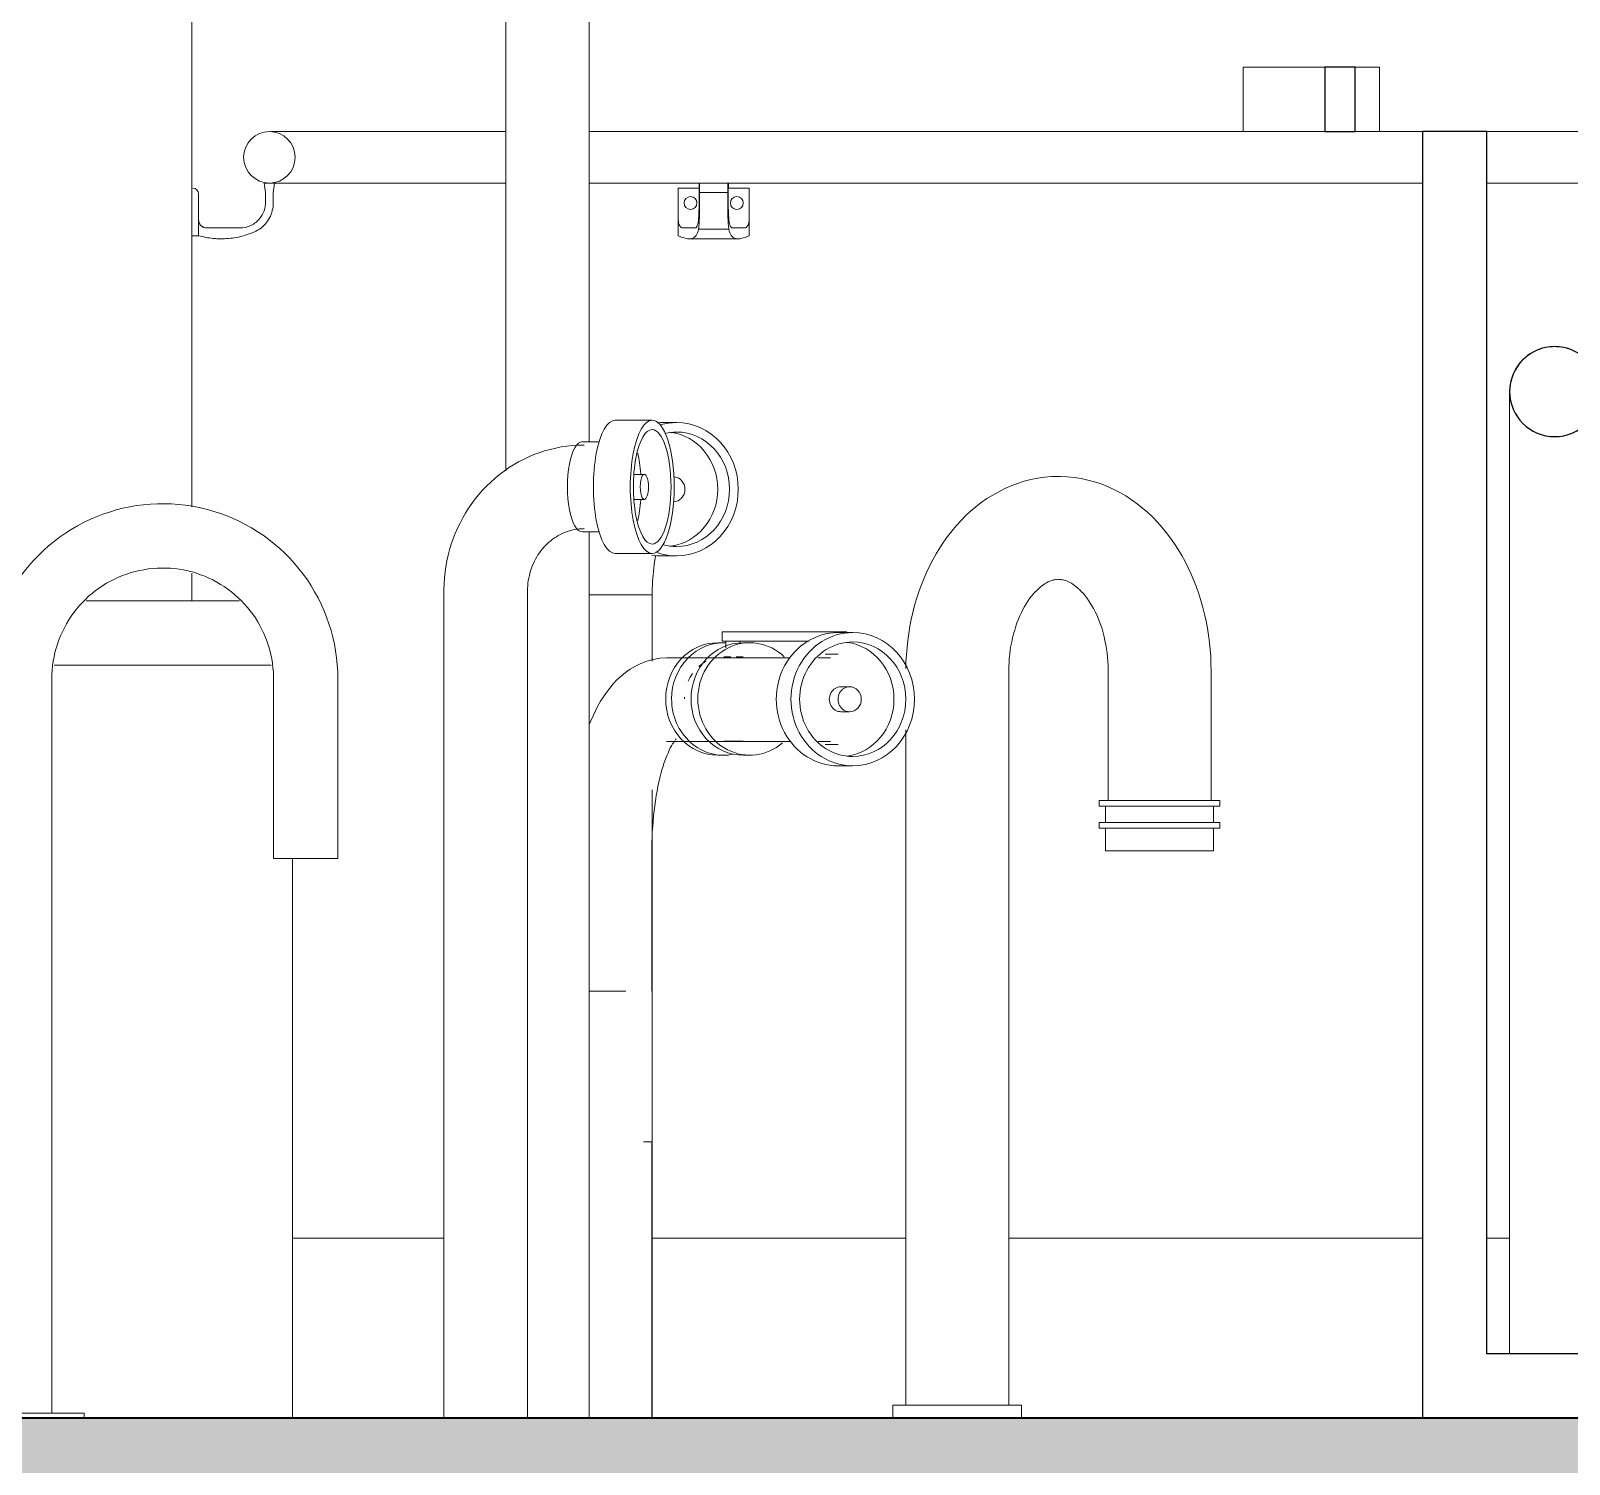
# Model space of a CAD drawing. Header units: metres. Extents: x -3 to 137, y -7 to 15.
# Drawn here: x 75.113 to 76.309, y -0.036 to 1.078 of the extents above; entities that cross this region are included whole.
import ezdxf

# ---------------------------------------------------------------- set-up
doc = ezdxf.new("R2010")
doc.units = ezdxf.units.M
doc.linetypes.add('Centre', pattern=[0.03175, 0.00635, -0.00475, 0.0159, -0.00475])
for name, color, linetype, lineweight in [('A-FLOR', 7, 'Continuous', 9), ('A-FLOR-HRAL', 7, 'Continuous', 9), ('A-FLOR-LEVL', 7, 'Continuous', 9), ('A-FLOR-PATT', 7, 'Continuous', 35), ('A-GENM', 7, 'Continuous', 9), ('A-WALL', 7, 'Continuous', 9), ('A-WALL-PATT', 7, 'Continuous', 9), ('I-WALL', 7, 'Continuous', 9), ('P-PIPE', 7, 'Continuous', 9)]:
    doc.layers.add(name, color=color, linetype=linetype, lineweight=lineweight)

# ---------------------------------------------------------------- blocks, each defined once
blk = doc.blocks.new('PR2 - PR2-1506229-Elevation 5 - a')
at = {"layer": 'A-GENM', "color": 8, "true_color": 0x808080}
for p, q in [((-0.1394, 1.05), (-0.0759, 1.05)), ((-0.1394, 1), (-0.1394, 1.05)), ((-0.0523, 1.05), (-0.0335, 1.05)), ((-0.0335, 1), (-0.0335, 1.05)), ((-0.0759, 1), (-0.1394, 1)), ((-0.0335, 1), (-0.0523, 1))]:
    blk.add_line(p, q, dxfattribs=at)
at = {"layer": 'A-GENM', "lineweight": 25}
for p, q in [((-0.0523, 1.05), (-0.0759, 1.05)), ((-0.0759, 1.05), (-0.0759, 1)), ((-0.0523, 1), (-0.0523, 1.05)), ((-0.0759, 1), (-0.0523, 1)), ((0.05, 1), (0, 1)), ((0, 1), (0, 0)), ((0.05, 0.05), (0.05, 1)), ((1, 0.05), (0.05, 0.05)), ((0, 0), (1, 0))]:
    blk.add_line(p, q, dxfattribs=at)
blk = doc.blocks.new('Basic Wall _ Tabique exterior_Estructura Lamina Metalica - ___-2469500-Elevation 5 - a')
at = {"layer": 'A-WALL'}
for p, q in [((-0.7606, 0.14), (-0.8786, 0.14)), ((-0.4017, 0.14), (-0.5992, 0.14)), ((0, 0.14), (-0.3217, 0.14)), ((0.0679, 0.14), (0.05, 0.14))]:
    blk.add_line(p, q, dxfattribs=at)
blk = doc.blocks.new('M_Boquilla salida-2 - M_Boquilla salida-2-2640509-Elevation 5 - a')
at = {"layer": 'A-GENM', "color": 8, "true_color": 0x808080}
for p, q in [((-1.1156, 0.5746), (-1.1156, 0.004)), ((-1.0656, 0.004), (-1.0656, 0.5746)), ((-0.8933, 0.5746), (-0.8933, 0.4349)), ((-0.8433, 0.4349), (-0.8433, 0.5746)), ((-0.8933, 0.4349), (-0.8433, 0.4349)), ((-1.1406, 0.004), (-1.1406, 0)), ((-1.0406, 0.004), (-1.1406, 0.004)), ((-1.0406, 0), (-1.0406, 0.004))]:
    blk.add_line(p, q, dxfattribs=at)
at = {"layer": 'A-GENM', "color": 8, "true_color": 0x808080, "flags": 128}
for points in [[(-0.8433, 0.5746), (-0.8434, 0.58), (-0.8437, 0.5855), (-0.8442, 0.5909), (-0.845, 0.5963), (-0.846, 0.6017), (-0.8472, 0.607), (-0.8486, 0.6122), (-0.8502, 0.6174), (-0.852, 0.6226), (-0.854, 0.6276), (-0.8562, 0.6326), (-0.8586, 0.6375), (-0.8613, 0.6423), (-0.8641, 0.6469), (-0.867, 0.6515), (-0.8702, 0.6559), (-0.8735, 0.6602), (-0.8771, 0.6644), (-0.8807, 0.6684), (-0.8846, 0.6723), (-0.8885, 0.676), (-0.8927, 0.6796), (-0.8969, 0.683), (-0.9013, 0.6862), (-0.9059, 0.6892), (-0.9105, 0.6921), (-0.9153, 0.6947), (-0.9201, 0.6972), (-0.9251, 0.6995), (-0.9301, 0.7015), (-0.9352, 0.7034), (-0.9404, 0.7051), (-0.9456, 0.7065), (-0.951, 0.7078), (-0.9563, 0.7088), (-0.9617, 0.7096), (-0.9671, 0.7102), (-0.9725, 0.7106), (-0.978, 0.7108), (-0.9834, 0.7107), (-0.9889, 0.7105), (-0.9943, 0.71), (-0.9997, 0.7093), (-1.0051, 0.7084), (-1.0104, 0.7072), (-1.0157, 0.7059), (-1.0209, 0.7043), (-1.026, 0.7026), (-1.0311, 0.7006), (-1.0361, 0.6984), (-1.041, 0.6961), (-1.0458, 0.6935), (-1.0505, 0.6908), (-1.0551, 0.6878), (-1.0596, 0.6847), (-1.0639, 0.6814), (-1.0681, 0.678), (-1.0722, 0.6743), (-1.0761, 0.6705), (-1.0799, 0.6666), (-1.0835, 0.6625), (-1.0869, 0.6583), (-1.0902, 0.6539), (-1.0933, 0.6494), (-1.0962, 0.6448), (-1.0989, 0.6401), (-1.1014, 0.6353), (-1.1037, 0.6303), (-1.1058, 0.6253), (-1.1078, 0.6202), (-1.1095, 0.6151), (-1.111, 0.6098), (-1.1123, 0.6045), (-1.1134, 0.5992), (-1.1143, 0.5938), (-1.1149, 0.5884), (-1.1154, 0.583), (-1.1156, 0.5775), (-1.1156, 0.5746)], [(-1.0656, 0.5746), (-1.0656, 0.578), (-1.0654, 0.5815), (-1.065, 0.5849), (-1.0645, 0.5883), (-1.0639, 0.5917), (-1.0632, 0.5951), (-1.0623, 0.5984), (-1.0613, 0.6017), (-1.0601, 0.605), (-1.0588, 0.6082), (-1.0574, 0.6113), (-1.0559, 0.6144), (-1.0542, 0.6174), (-1.0525, 0.6204), (-1.0506, 0.6233), (-1.0486, 0.6261), (-1.0465, 0.6288), (-1.0443, 0.6314), (-1.0419, 0.634), (-1.0395, 0.6364), (-1.037, 0.6388), (-1.0344, 0.641), (-1.0317, 0.6432), (-1.0289, 0.6452), (-1.026, 0.6471), (-1.0231, 0.6489), (-1.0201, 0.6506), (-1.017, 0.6522), (-1.0139, 0.6536), (-1.0107, 0.6549), (-1.0074, 0.6561), (-1.0042, 0.6572), (-1.0008, 0.6581), (-0.9975, 0.6589), (-0.9941, 0.6595), (-0.9907, 0.6601), (-0.9873, 0.6604), (-0.9838, 0.6607), (-0.9804, 0.6608), (-0.9769, 0.6608), (-0.9735, 0.6606), (-0.9701, 0.6603), (-0.9666, 0.6598), (-0.9632, 0.6593), (-0.9599, 0.6585), (-0.9565, 0.6577), (-0.9532, 0.6567), (-0.95, 0.6556), (-0.9467, 0.6544), (-0.9436, 0.653), (-0.9405, 0.6515), (-0.9374, 0.6499), (-0.9345, 0.6481), (-0.9316, 0.6463), (-0.9287, 0.6443), (-0.926, 0.6422), (-0.9233, 0.64), (-0.9207, 0.6377), (-0.9183, 0.6353), (-0.9159, 0.6328), (-0.9136, 0.6302), (-0.9114, 0.6276), (-0.9094, 0.6248), (-0.9074, 0.622), (-0.9056, 0.619), (-0.9039, 0.616), (-0.9023, 0.613), (-0.9008, 0.6099), (-0.8995, 0.6067), (-0.8982, 0.6035), (-0.8971, 0.6002), (-0.8962, 0.5969), (-0.8954, 0.5935), (-0.8947, 0.5902), (-0.8941, 0.5868), (-0.8937, 0.5833), (-0.8934, 0.5799), (-0.8933, 0.5765), (-0.8933, 0.5746)]]:
    blk.add_lwpolyline(points, dxfattribs=at)
blk = doc.blocks.new('M_Conexión toma de agua potable-2 - M_Conexión toma de agua potable-2-2657955-Elevation 5 - a')
at = {"layer": 'A-GENM', "color": 8, "true_color": 0x808080}
for p, q in [((-0.5989, 0.7756), (-0.6276, 0.7756)), ((-0.6398, 0.7589), (-0.6532, 0.7589)), ((-0.605, 0.7336), (-0.6127, 0.7336)), ((-0.6127, 0.7141), (-0.605, 0.7141)), ((-0.6532, 0.6888), (-0.6398, 0.6888)), ((-0.6276, 0.6721), (-0.5989, 0.6721)), ((-0.7608, 0.643), (-0.7608, 0)), ((-0.6958, 0), (-0.6958, 0.643))]:
    blk.add_line(p, q, dxfattribs=at)
at = {"layer": 'A-GENM', "color": 8, "true_color": 0x808080, "flags": 128}
for points in [[(-0.6519, 0.7564), (-0.6564, 0.7563), (-0.6608, 0.756), (-0.6652, 0.7555), (-0.6696, 0.7549), (-0.6739, 0.754), (-0.6782, 0.753), (-0.6825, 0.7518), (-0.6867, 0.7504), (-0.6909, 0.7489), (-0.6949, 0.7471), (-0.699, 0.7452), (-0.7029, 0.7432), (-0.7067, 0.741), (-0.7105, 0.7386), (-0.7141, 0.736), (-0.7177, 0.7334), (-0.7211, 0.7305), (-0.7244, 0.7276), (-0.7276, 0.7245), (-0.7307, 0.7213), (-0.7336, 0.718), (-0.7364, 0.7145), (-0.7391, 0.7109), (-0.7416, 0.7073), (-0.744, 0.7035), (-0.7462, 0.6997), (-0.7483, 0.6957), (-0.7502, 0.6917), (-0.752, 0.6876), (-0.7536, 0.6835), (-0.7551, 0.6793), (-0.7564, 0.675), (-0.7575, 0.6707), (-0.7585, 0.6663), (-0.7593, 0.6619), (-0.7599, 0.6575), (-0.7604, 0.6531), (-0.7607, 0.6486), (-0.7608, 0.6442), (-0.7608, 0.643)], [(-0.6958, 0.643), (-0.6958, 0.645), (-0.6956, 0.647), (-0.6955, 0.649), (-0.6952, 0.651), (-0.6949, 0.6529), (-0.6944, 0.6549), (-0.694, 0.6568), (-0.6934, 0.6587), (-0.6928, 0.6606), (-0.6921, 0.6624), (-0.6913, 0.6642), (-0.6905, 0.666), (-0.6896, 0.6677), (-0.6887, 0.6694), (-0.6877, 0.671), (-0.6866, 0.6726), (-0.6855, 0.6741), (-0.6843, 0.6756), (-0.6831, 0.677), (-0.6818, 0.6783), (-0.6805, 0.6796), (-0.6792, 0.6809), (-0.6778, 0.682), (-0.6764, 0.6831), (-0.6749, 0.6842), (-0.6734, 0.6851), (-0.6719, 0.686), (-0.6704, 0.6869), (-0.6688, 0.6876), (-0.6672, 0.6883), (-0.6656, 0.6889), (-0.664, 0.6895), (-0.6624, 0.69), (-0.6607, 0.6904), (-0.6591, 0.6907), (-0.6574, 0.691), (-0.6557, 0.6912), (-0.6541, 0.6913), (-0.6524, 0.6913), (-0.6519, 0.6914)]]:
    blk.add_lwpolyline(points, dxfattribs=at)
at = {"layer": 'A-GENM', "color": 8, "true_color": 0x808080}
for centre, major_axis, start_param, end_param in [((-0.6276, 0.7239), (0, 0.0518), 0, 3.141593), ((-0.5989, 0.7239), (0, 0.0518), 0, 3.141593), ((-0.5989, 0.7239), (0, 0.0445), 0, 3.141593), ((-0.5989, 0.7239), (0, 0.0518), 3.141593, 6.283185), ((-0.5989, 0.7239), (0, 0.0445), 3.141593, 6.283185), ((-0.6532, 0.7239), (0, 0.0351), 0, 3.141593), ((-0.622, 0.7239), (0, 0.0445), 4.941468, 5.343476), ((-0.605, 0.7239), (0, 0.00974), 0, 3.141593), ((-0.605, 0.7239), (0, 0.00974), 3.141593, 6.283185), ((-0.622, 0.7239), (0, 0.0445), 4.081302, 4.48331)]:
    blk.add_ellipse(centre, major_axis=major_axis, ratio=0.329016, start_param=start_param, end_param=end_param, dxfattribs=at)
blk = doc.blocks.new('M-Miscelaneo - M-Miscelaneo-3177771-Elevation 5 - a')
at = {"layer": 'A-GENM', "color": 8, "true_color": 0x808080}
for p, q in [((-0.7128, 2.2425), (-0.7128, 0.7362)), ((-0.6478, 0.7589), (-0.6478, 2.2425)), ((-0.6478, 0), (-0.6478, 0.6888))]:
    blk.add_line(p, q, dxfattribs=at)
blk = doc.blocks.new('M_Conexión toma de agua potable-3 - M_Conexión toma de agua potable-3-2671950-Elevation 5 - a')
at = {"layer": 'P-PIPE'}
for p, q in [((-0.58, 0.7738), (-0.5915, 0.7738)), ((-0.5915, 0.6702), (-0.58, 0.6702)), ((-0.648, 0.6399), (-0.5989, 0.6399)), ((-0.5989, 0.6399), (-0.648, 0.6399)), ((-0.5989, 0.5883), (-0.5989, 0.6399)), ((-0.5445, 0.6111), (-0.5445, 0.604)), ((-0.5442, 0.6111), (-0.5445, 0.6111)), ((-0.5325, 0.6111), (-0.5445, 0.6111)), ((-0.5325, 0.6111), (-0.4502, 0.6111)), ((-0.443, 0.6106), (-0.4544, 0.6106)), ((-0.4477, 0.6111), (-0.4502, 0.6111)), ((-0.5433, 0.6027), (-0.5479, 0.6027)), ((-0.5445, 0.604), (-0.5325, 0.604)), ((-0.5445, 0.604), (-0.5442, 0.604)), ((-0.5417, 0.604), (-0.5417, 0.5988)), ((-0.4769, 0.604), (-0.5325, 0.604)), ((-0.5304, 0.6021), (-0.5304, 0.604)), ((-0.5229, 0.6027), (-0.5282, 0.6027)), ((-0.492, 0.5909), (-0.5878, 0.5909)), ((-0.5378, 0.5918), (-0.5433, 0.5918)), ((-0.5282, 0.5918), (-0.5335, 0.5918)), ((-0.4604, 0.5909), (-0.4698, 0.5909)), ((-0.4544, 0.5939), (-0.4645, 0.5939)), ((-0.4454, 0.5685), (-0.4522, 0.5685)), ((-0.4522, 0.5491), (-0.4454, 0.5491)), ((-0.5878, 0.5259), (-0.4912, 0.5259)), ((-0.5479, 0.5153), (-0.5433, 0.5153)), ((-0.5433, 0.5262), (-0.5282, 0.5262)), ((-0.5282, 0.5153), (-0.5229, 0.5153)), ((-0.4698, 0.5259), (-0.4604, 0.5259)), ((-0.4645, 0.5237), (-0.4544, 0.5237)), ((-0.4544, 0.507), (-0.443, 0.507)), ((-0.5989, 0), (-0.5989, 0.4884)), ((-0.5991, 0.3319), (-0.5991, 0.4414)), ((-0.6481, 0.3319), (-0.6277, 0.3319)), ((-0.6274, 0.3319), (-0.6195, 0.3319))]:
    blk.add_line(p, q, dxfattribs=at)
at = {"layer": 'P-PIPE', "flags": 128}
for points in [[(-0.5962, 0.6705), (-0.5966, 0.6681), (-0.597, 0.6657), (-0.5973, 0.6633), (-0.5977, 0.6607), (-0.598, 0.6582), (-0.5982, 0.6555), (-0.5984, 0.6529), (-0.5986, 0.6502), (-0.5987, 0.6475), (-0.5988, 0.6447), (-0.5989, 0.642), (-0.5989, 0.6399)], [(-0.5878, 0.5909), (-0.593, 0.5906), (-0.5981, 0.5898), (-0.603, 0.5885), (-0.6077, 0.5867), (-0.612, 0.5846), (-0.616, 0.5822), (-0.6197, 0.5796), (-0.6231, 0.5768), (-0.6263, 0.5738), (-0.6292, 0.5707), (-0.6319, 0.5675), (-0.6344, 0.5641), (-0.6368, 0.5607), (-0.639, 0.5572), (-0.6411, 0.5536), (-0.643, 0.5498), (-0.6449, 0.546), (-0.6466, 0.5421), (-0.6478, 0.5391)], [(-0.5815, 0.5264), (-0.5822, 0.5253), (-0.583, 0.5241), (-0.5839, 0.5227), (-0.5848, 0.521), (-0.5857, 0.5191), (-0.5866, 0.517), (-0.5876, 0.5148), (-0.5885, 0.5123), (-0.5895, 0.5097), (-0.5904, 0.5069), (-0.5913, 0.504), (-0.5921, 0.5009), (-0.5929, 0.4977), (-0.5937, 0.4943), (-0.5945, 0.4909), (-0.5951, 0.4873), (-0.5958, 0.4836), (-0.5964, 0.4799), (-0.5969, 0.476), (-0.5974, 0.4721), (-0.5978, 0.4682), (-0.5982, 0.4641), (-0.5985, 0.46), (-0.5988, 0.4559), (-0.5989, 0.4518), (-0.5991, 0.4476), (-0.5991, 0.4434), (-0.5991, 0.4414)], [(-0.5802, 0.528), (-0.5805, 0.5277), (-0.5809, 0.5271)]]:
    blk.add_lwpolyline(points, dxfattribs=at)
at = {"layer": 'P-PIPE'}
for centre, major_axis, start_param, end_param in [((-0.5915, 0.722), (0, 0.0518), 0, 0.07491), ((-0.58, 0.722), (0, 0.0518), 0, 0.256336), ((-0.58, 0.722), (0, 0.0445), 0, 0.221534), ((-0.5892, 0.722), (0, 0.0445), 3.258179, 6.166599), ((-0.58, 0.722), (0, 0.0518), 3.141593, 6.283185), ((-0.58, 0.722), (0, 0.0445), 3.141593, 6.283185), ((-0.5825, 0.722), (0, 0.00974), 3.169819, 6.254959), ((-0.5915, 0.722), (0, 0.0518), 2.98188, 3.141593), ((-0.58, 0.722), (0, 0.0518), 2.799314, 3.141593), ((-0.58, 0.722), (0, 0.0445), 2.884985, 3.141593), ((-0.4544, 0.5588), (0, 0.0518), 0, 3.141593), ((-0.443, 0.5588), (0, 0.0518), 0, 3.141593), ((-0.443, 0.5588), (0, 0.0518), 3.141593, 6.283185), ((-0.5479, 0.559), (0, 0.0437), 0, 1.570796), ((-0.5433, 0.559), (0, 0.0437), 6.236293, 7.853982), ((-0.5282, 0.559), (0, 0.0437), 0, 1.570796), ((-0.5229, 0.559), (0, 0.0437), 5.563669, 7.853982), ((-0.443, 0.5588), (0, 0.0445), 0, 3.141593), ((-0.4522, 0.5588), (0, 0.0445), 3.258179, 6.166599), ((-0.443, 0.5588), (0, 0.0445), 3.141593, 6.283185), ((-0.5433, 0.559), (0, 0.0328), 0.563679, 0.686405), ((-0.5433, 0.559), (0, 0.0328), 0.462751, 0.539355), ((-0.5433, 0.559), (0, 0.0328), 0.922041, 1.13147), ((-0.4522, 0.5588), (0, 0.00974), 0, 3.141593), ((-0.4454, 0.5588), (0, 0.00974), 0, 3.141593), ((-0.4454, 0.5588), (0, 0.00974), 3.141593, 6.283185), ((-0.5479, 0.559), (0, 0.0437), 1.570796, 3.141593), ((-0.5433, 0.559), (0, 0.0437), 1.570796, 3.336325), ((-0.5433, 0.559), (0, 0.0328), 1.527854, 1.570796), ((-0.5282, 0.559), (0, 0.0437), 1.570796, 3.141593), ((-0.5229, 0.559), (0, 0.0437), 1.570796, 3.819721)]:
    blk.add_ellipse(centre, major_axis=major_axis, ratio=0.927184, start_param=start_param, end_param=end_param, dxfattribs=at)
blk = doc.blocks.new('M_Boquilla salida - M_Boquilla salida-V144-Elevation 5 - a')
at = {"layer": 'A-GENM', "color": 8, "true_color": 0x808080}
for p, q in [((-0.3217, 0.0101), (-0.3217, 0.5808)), ((-0.2444, 0.5808), (-0.2444, 0.48)), ((-0.1644, 0.48), (-0.1644, 0.5808)), ((-0.4017, 0.5349), (-0.4017, 0.0101)), ((-0.2514, 0.48), (-0.2514, 0.4756)), ((-0.2514, 0.48), (-0.1712, 0.48)), ((-0.1712, 0.48), (-0.1575, 0.48)), ((-0.1575, 0.4756), (-0.1575, 0.48)), ((-0.2514, 0.4756), (-0.1712, 0.4756)), ((-0.2464, 0.4756), (-0.2464, 0.4631)), ((-0.1712, 0.4756), (-0.1575, 0.4756)), ((-0.1625, 0.4631), (-0.1625, 0.4756)), ((-0.2514, 0.4631), (-0.2514, 0.4585)), ((-0.2514, 0.4631), (-0.1712, 0.4631)), ((-0.2514, 0.4585), (-0.1712, 0.4585)), ((-0.2464, 0.4585), (-0.2464, 0.4411)), ((-0.1712, 0.4631), (-0.1575, 0.4631)), ((-0.1712, 0.4585), (-0.1575, 0.4585)), ((-0.1625, 0.4411), (-0.1625, 0.4585)), ((-0.1575, 0.4585), (-0.1575, 0.4631)), ((-0.2464, 0.4411), (-0.1748, 0.4411)), ((-0.1748, 0.4411), (-0.1625, 0.4411)), ((-0.4117, 0.0101), (-0.4117, 0)), ((-0.3263, 0.0101), (-0.4117, 0.0101)), ((-0.3117, 0.0101), (-0.3263, 0.0101)), ((-0.3117, 0), (-0.3117, 0.0101))]:
    blk.add_line(p, q, dxfattribs=at)
at = {"layer": 'A-GENM', "color": 8, "true_color": 0x808080, "flags": 128}
for points in [[(-0.2831, 0.732), (-0.2885, 0.7318), (-0.2938, 0.7313), (-0.2992, 0.7306), (-0.3045, 0.7295), (-0.3097, 0.7282), (-0.3148, 0.7266), (-0.3198, 0.7247), (-0.3248, 0.7225), (-0.3295, 0.7201), (-0.3342, 0.7175), (-0.3387, 0.7147), (-0.3431, 0.7116), (-0.3473, 0.7083), (-0.3514, 0.7049), (-0.3553, 0.7013), (-0.359, 0.6975), (-0.3626, 0.6936), (-0.366, 0.6895), (-0.3693, 0.6852), (-0.3724, 0.6809), (-0.3754, 0.6764), (-0.3782, 0.6718), (-0.3808, 0.6671), (-0.3833, 0.6623), (-0.3856, 0.6574), (-0.3878, 0.6524), (-0.3898, 0.6473), (-0.3917, 0.6422), (-0.3934, 0.6369), (-0.3949, 0.6317), (-0.3963, 0.6263), (-0.3975, 0.6209), (-0.3986, 0.6155), (-0.3995, 0.61), (-0.4002, 0.6045), (-0.4008, 0.599), (-0.4013, 0.5934), (-0.4016, 0.5878), (-0.4017, 0.5827)], [(-0.1644, 0.5808), (-0.1645, 0.5863), (-0.1647, 0.5919), (-0.1651, 0.5975), (-0.1657, 0.603), (-0.1664, 0.6085), (-0.1673, 0.614), (-0.1683, 0.6195), (-0.1695, 0.6249), (-0.1708, 0.6302), (-0.1723, 0.6355), (-0.174, 0.6408), (-0.1758, 0.6459), (-0.1777, 0.651), (-0.1799, 0.656), (-0.1822, 0.661), (-0.1846, 0.6658), (-0.1872, 0.6705), (-0.1899, 0.6752), (-0.1929, 0.6797), (-0.1959, 0.6841), (-0.1992, 0.6883), (-0.2026, 0.6925), (-0.2061, 0.6965), (-0.2098, 0.7003), (-0.2137, 0.7039), (-0.2177, 0.7074), (-0.2219, 0.7107), (-0.2262, 0.7139), (-0.2307, 0.7168), (-0.2353, 0.7195), (-0.24, 0.7219), (-0.2449, 0.7241), (-0.2499, 0.7261), (-0.255, 0.7278), (-0.2602, 0.7292), (-0.2655, 0.7303), (-0.2708, 0.7312), (-0.2762, 0.7317), (-0.2816, 0.7319), (-0.2831, 0.732)], [(-0.3217, 0.5808), (-0.3216, 0.5841), (-0.3215, 0.5874), (-0.3213, 0.5907), (-0.3209, 0.5939), (-0.3205, 0.5972), (-0.32, 0.6004), (-0.3194, 0.6035), (-0.3187, 0.6066), (-0.318, 0.6096), (-0.3171, 0.6126), (-0.3162, 0.6155), (-0.3153, 0.6183), (-0.3142, 0.621), (-0.3131, 0.6236), (-0.3119, 0.6261), (-0.3107, 0.6285), (-0.3095, 0.6308), (-0.3082, 0.633), (-0.3068, 0.6351), (-0.3055, 0.637), (-0.3041, 0.6388), (-0.3028, 0.6405), (-0.3014, 0.642), (-0.3, 0.6434), (-0.2986, 0.6447), (-0.2973, 0.6459), (-0.296, 0.6469), (-0.2947, 0.6478), (-0.2935, 0.6487), (-0.2923, 0.6494), (-0.2911, 0.65), (-0.29, 0.6505), (-0.2889, 0.6509), (-0.2879, 0.6512), (-0.2869, 0.6515), (-0.286, 0.6517), (-0.2851, 0.6518), (-0.2842, 0.6519), (-0.2833, 0.652), (-0.2831, 0.652)], [(-0.2831, 0.652), (-0.2822, 0.6519), (-0.2813, 0.6519), (-0.2804, 0.6517), (-0.2794, 0.6515), (-0.2785, 0.6513), (-0.2774, 0.651), (-0.2764, 0.6506), (-0.2753, 0.6501), (-0.2741, 0.6495), (-0.273, 0.6489), (-0.2717, 0.6481), (-0.2705, 0.6472), (-0.2692, 0.6462), (-0.2678, 0.645), (-0.2665, 0.6438), (-0.2651, 0.6424), (-0.2637, 0.6409), (-0.2623, 0.6393), (-0.261, 0.6375), (-0.2596, 0.6356), (-0.2583, 0.6336), (-0.257, 0.6314), (-0.2557, 0.6292), (-0.2545, 0.6268), (-0.2533, 0.6243), (-0.2522, 0.6217), (-0.2511, 0.619), (-0.2501, 0.6163), (-0.2492, 0.6134), (-0.2483, 0.6105), (-0.2476, 0.6074), (-0.2469, 0.6044), (-0.2462, 0.6012), (-0.2457, 0.598), (-0.2453, 0.5948), (-0.2449, 0.5916), (-0.2447, 0.5883), (-0.2445, 0.585), (-0.2444, 0.5817), (-0.2444, 0.5808)]]:
    blk.add_lwpolyline(points, dxfattribs=at)
blk = doc.blocks.new('Handrail Type - Escort_Flat_Endcap-V145-Elevation 5 - a')
at = {"layer": 'A-FLOR-HRAL'}
for start, end in [(0, 180), (180, 360)]:
    blk.add_arc((-0.8965, 0.98), 0.02, start, end, dxfattribs=at)
blk = doc.blocks.new('Handrail Type - Handrail_Internal_-2691939-Elevation 5 - a')
at = {"layer": 'A-FLOR-HRAL'}
for p, q in [((-0.7128, 1), (-0.8365, 1)), ((-0.1394, 1), (-0.6478, 1)), ((0, 1), (-0.0335, 1)), ((0.5204, 1), (0.05, 1)), ((-0.8365, 0.96), (-0.7128, 0.96)), ((-0.6478, 0.96), (0, 0.96)), ((0.05, 0.96), (0.5204, 0.96))]:
    blk.add_line(p, q, dxfattribs=at)
at = {"layer": 'A-FLOR-HRAL', "flags": 128}
for points in [[(-0.8948, 1), (-0.8941, 1), (-0.8934, 1), (-0.8926, 1), (-0.8918, 1), (-0.8908, 1), (-0.8897, 1), (-0.8886, 1), (-0.8873, 1), (-0.886, 1), (-0.8846, 1), (-0.8831, 1), (-0.8816, 1), (-0.88, 1), (-0.8783, 1), (-0.8765, 1), (-0.8747, 1), (-0.8728, 1), (-0.8709, 1), (-0.8689, 1), (-0.8669, 1), (-0.8648, 1), (-0.8626, 1), (-0.8604, 1), (-0.8582, 1), (-0.856, 1), (-0.8537, 1), (-0.8514, 1), (-0.849, 1), (-0.8467, 1), (-0.8443, 1), (-0.8419, 1), (-0.8395, 1), (-0.8371, 1), (-0.8365, 1)], [(-0.8365, 0.96), (-0.8389, 0.96), (-0.8413, 0.96), (-0.8437, 0.96), (-0.846, 0.96), (-0.8484, 0.96), (-0.8507, 0.96), (-0.8531, 0.96), (-0.8554, 0.96), (-0.8576, 0.96), (-0.8599, 0.96), (-0.862, 0.96), (-0.8642, 0.96), (-0.8663, 0.96), (-0.8684, 0.96), (-0.8704, 0.96), (-0.8723, 0.96), (-0.8742, 0.96), (-0.876, 0.96), (-0.8778, 0.96), (-0.8795, 0.96), (-0.8812, 0.96), (-0.8827, 0.96), (-0.8842, 0.96), (-0.8856, 0.96), (-0.887, 0.96), (-0.8882, 0.96), (-0.8894, 0.96), (-0.8905, 0.96), (-0.8915, 0.96), (-0.8924, 0.96)]]:
    blk.add_lwpolyline(points, dxfattribs=at)
blk = doc.blocks.new('Gerflor-Aluminium_Brackets-Escort_Wall_Mounted-55mm - Escort_Wall_Mounted_Bracket_55mm-2694134-Elevation 5 - a')
at = {"layer": 'A-FLOR-HRAL'}
for p, q in [((-0.8995, 0.9527), (-0.9005, 0.96)), ((-0.9005, 0.96), (-0.8925, 0.96)), ((-0.8925, 0.96), (-0.8935, 0.9527)), ((-0.9515, 0.9313), (-0.9515, 0.9515)), ((-0.8995, 0.9451), (-0.8995, 0.9527)), ((-0.8935, 0.9527), (-0.8935, 0.9446)), ((-0.9515, 0.9191), (-0.9515, 0.9313)), ((-0.9453, 0.9251), (-0.9195, 0.9251)), ((-0.9567, 0.9191), (-0.9515, 0.9191))]:
    blk.add_line(p, q, dxfattribs=at)
for start in [0, 360]:
    blk.add_arc((-0.956, 0.9515), 0.0045, start, 90, dxfattribs=at)
for points, knots in [([(-0.9195, 0.9251), (-0.9166, 0.9251), (-0.9106, 0.9264), (-0.904, 0.9317), (-0.9003, 0.9384), (-0.8995, 0.9429), (-0.8995, 0.9451)], [0, 0, 0, 0, 0.285714, 0.571429, 0.785714, 1, 1, 1, 1]), ([(-0.9515, 0.9313), (-0.9515, 0.9308), (-0.9514, 0.9298), (-0.9509, 0.9287), (-0.9505, 0.9279), (-0.95, 0.9273), (-0.9495, 0.9268), (-0.9489, 0.9263), (-0.9484, 0.9259), (-0.9479, 0.9257), (-0.9476, 0.9256), (-0.9468, 0.9253), (-0.946, 0.9251), (-0.9453, 0.9251)], [0, 0, 0, 0, 0.142857, 0.285714, 0.357143, 0.428571, 0.5, 0.571429, 0.678571, 0.705357, 0.732143, 0.785714, 1, 1, 1, 1]), ([(-0.9479, 0.9257), (-0.9481, 0.9258), (-0.9485, 0.926), (-0.949, 0.9264), (-0.9495, 0.9268), (-0.95, 0.9273), (-0.9505, 0.9279), (-0.9509, 0.9287), (-0.9514, 0.9298), (-0.9515, 0.9308), (-0.9515, 0.9313)], [0.2857143, 0.2857143, 0.2857143, 0.2857143, 0.3571429, 0.4285714, 0.5, 0.5714286, 0.6428571, 0.7142857, 0.8571429, 1, 1, 1, 1])]:
    blk.add_open_spline(points, degree=3, knots=knots, dxfattribs=at)
for points in [[(-0.8935, 0.9446), (-0.8935, 0.9426), (-0.894, 0.9385), (-0.8961, 0.9329), (-0.8996, 0.9279), (-0.9026, 0.9252), (-0.9042, 0.9241)], [(-0.9042, 0.9241), (-0.908, 0.922), (-0.9159, 0.9188), (-0.9283, 0.9165), (-0.9403, 0.9166), (-0.9479, 0.9181), (-0.9515, 0.9191)]]:
    blk.add_open_spline(points, degree=3, dxfattribs=at)
blk = doc.blocks.new('Gerflor-Aluminium_Brackets-Escort_Wall_Mounted-55mm - Escort_Wall_Mounted_Bracket_55mm-V146-Elevation 5 - a')
at = {"layer": 'A-FLOR-HRAL'}
for p, q in [((-0.5624, 0.9527), (-0.5625, 0.96)), ((-0.5622, 0.96), (-0.5621, 0.96)), ((-0.5621, 0.96), (-0.5401, 0.96)), ((-0.5621, 0.96), (-0.5621, 0.9527)), ((-0.5401, 0.96), (-0.54, 0.96)), ((-0.5401, 0.9527), (-0.5401, 0.96)), ((-0.5397, 0.96), (-0.5398, 0.9527)), ((-0.5621, 0.956), (-0.5786, 0.956)), ((-0.5786, 0.956), (-0.5786, 0.9515)), ((-0.5786, 0.9313), (-0.5786, 0.9515)), ((-0.5624, 0.9451), (-0.5624, 0.9527)), ((-0.5621, 0.9527), (-0.5401, 0.9527)), ((-0.5621, 0.9527), (-0.5621, 0.9446)), ((-0.5236, 0.956), (-0.5401, 0.956)), ((-0.5401, 0.9446), (-0.5401, 0.9527)), ((-0.5398, 0.9527), (-0.5398, 0.9451)), ((-0.5236, 0.9515), (-0.5236, 0.956)), ((-0.5236, 0.9515), (-0.5236, 0.9313)), ((-0.5786, 0.9191), (-0.5786, 0.9313)), ((-0.5752, 0.9251), (-0.5656, 0.9251)), ((-0.5629, 0.9241), (-0.5393, 0.9241)), ((-0.5366, 0.9251), (-0.527, 0.9251)), ((-0.5236, 0.9313), (-0.5236, 0.9191)), ((-0.5702, 0.9166), (-0.532, 0.9166))]:
    blk.add_line(p, q, dxfattribs=at)
for centre in [(-0.5691, 0.9445), (-0.5331, 0.9445)]:
    blk.add_circle(centre, 0.005, dxfattribs=at)
for points, knots in [([(-0.5656, 0.9251), (-0.5649, 0.9251), (-0.5637, 0.9264), (-0.5628, 0.9317), (-0.5625, 0.9384), (-0.5624, 0.9429), (-0.5624, 0.9451)], [0, 0, 0, 0, 0.285714, 0.571429, 0.785714, 1, 1, 1, 1]), ([(-0.5398, 0.9451), (-0.5398, 0.9421), (-0.5397, 0.9376), (-0.5394, 0.9325), (-0.5389, 0.9282), (-0.5379, 0.9256), (-0.5369, 0.9251), (-0.5366, 0.9251)], [0, 0, 0, 0, 0.285714, 0.428571, 0.571429, 0.857143, 1, 1, 1, 1]), ([(-0.5786, 0.9313), (-0.5786, 0.9308), (-0.5785, 0.9298), (-0.5783, 0.9287), (-0.578, 0.9279), (-0.5778, 0.9273), (-0.5775, 0.9268), (-0.5772, 0.9263), (-0.5769, 0.9259), (-0.5766, 0.9257), (-0.5765, 0.9256), (-0.576, 0.9253), (-0.5756, 0.9251), (-0.5752, 0.9251)], [0, 0, 0, 0, 0.142857, 0.285714, 0.357143, 0.428571, 0.5, 0.571429, 0.678571, 0.705357, 0.732143, 0.785714, 1, 1, 1, 1]), ([(-0.527, 0.9251), (-0.5268, 0.9251), (-0.5263, 0.9252), (-0.5257, 0.9256), (-0.5253, 0.926), (-0.525, 0.9264), (-0.5247, 0.9268), (-0.5244, 0.9273), (-0.5242, 0.9279), (-0.5239, 0.9287), (-0.5237, 0.9298), (-0.5236, 0.9308), (-0.5236, 0.9313)], [0, 0, 0, 0, 0.142857, 0.285714, 0.357143, 0.428571, 0.5, 0.571429, 0.642857, 0.714286, 0.857143, 1, 1, 1, 1])]:
    blk.add_open_spline(points, degree=3, knots=knots, dxfattribs=at)
for points in [[(-0.5621, 0.9446), (-0.5621, 0.9426), (-0.5621, 0.9385), (-0.5622, 0.9329), (-0.5624, 0.9279), (-0.5627, 0.9252), (-0.5629, 0.9241)], [(-0.5393, 0.9241), (-0.5395, 0.9252), (-0.5398, 0.9279), (-0.54, 0.9329), (-0.5401, 0.9385), (-0.5401, 0.9426), (-0.5401, 0.9446)], [(-0.5629, 0.9241), (-0.5633, 0.922), (-0.5646, 0.9188), (-0.5679, 0.9165), (-0.5726, 0.9166), (-0.5765, 0.9181), (-0.5786, 0.9191)], [(-0.5236, 0.9191), (-0.5257, 0.9181), (-0.5296, 0.9166), (-0.5343, 0.9165), (-0.5376, 0.9188), (-0.5389, 0.922), (-0.5393, 0.9241)]]:
    blk.add_open_spline(points, degree=3, dxfattribs=at)
blk = doc.blocks.new('M_Escalera abordaje - M_Escalera abordaje-2772448-Elevation 5 - a')
at = {"layer": 'A-GENM', "color": 8, "true_color": 0x808080}
for p, q in [((0.0677, 0.7179), (0.0677, 0.05)), ((0.1377, 0.05), (0.1377, 0.7179)), ((0.7377, 0.7179), (0.7377, 0.05)), ((0.8077, 0.05), (0.8077, 0.7179))]:
    blk.add_line(p, q, dxfattribs=at)
at = {"layer": 'A-GENM', "color": 8, "true_color": 0x808080, "flags": 128}
for points in [[(0.0677, 0.7979), (0.0677, 0.7993), (0.0678, 0.8007), (0.068, 0.8021), (0.0682, 0.8034), (0.0684, 0.8048), (0.0687, 0.8062), (0.0691, 0.8075), (0.0695, 0.8089), (0.07, 0.8102), (0.0705, 0.8115), (0.071, 0.8128), (0.0717, 0.814), (0.0723, 0.8153), (0.0731, 0.8165), (0.0738, 0.8176), (0.0746, 0.8188), (0.0755, 0.8199), (0.0764, 0.8209), (0.0773, 0.822), (0.0783, 0.823), (0.0793, 0.8239), (0.0804, 0.8248), (0.0815, 0.8257), (0.0826, 0.8265), (0.0838, 0.8273), (0.085, 0.8281), (0.0862, 0.8287), (0.0875, 0.8294), (0.0887, 0.83), (0.09, 0.8305), (0.0913, 0.831), (0.0927, 0.8314), (0.094, 0.8318), (0.0954, 0.8321), (0.0968, 0.8324), (0.0981, 0.8326), (0.0995, 0.8327), (0.1009, 0.8328), (0.1023, 0.8329)], [(0.1027, 0.8329), (0.1041, 0.8328), (0.1055, 0.8328), (0.1069, 0.8326), (0.1083, 0.8324), (0.1097, 0.8322), (0.111, 0.8319), (0.1124, 0.8315), (0.1137, 0.8311), (0.115, 0.8306), (0.1163, 0.8301), (0.1176, 0.8295), (0.1189, 0.8289), (0.1201, 0.8282), (0.1213, 0.8275), (0.1225, 0.8268), (0.1236, 0.8259), (0.1247, 0.8251), (0.1258, 0.8242), (0.1268, 0.8232), (0.1278, 0.8223), (0.1288, 0.8212), (0.1297, 0.8202), (0.1306, 0.8191), (0.1314, 0.8179), (0.1322, 0.8168), (0.1329, 0.8156), (0.1336, 0.8144), (0.1342, 0.8131), (0.1348, 0.8118), (0.1353, 0.8106), (0.1358, 0.8092), (0.1362, 0.8079), (0.1366, 0.8066), (0.1369, 0.8052), (0.1372, 0.8038), (0.1374, 0.8024), (0.1376, 0.801), (0.1377, 0.7996), (0.1377, 0.7982)], [(0.7377, 0.7979), (0.7377, 0.7993), (0.7378, 0.8007), (0.738, 0.8021), (0.7382, 0.8034), (0.7384, 0.8048), (0.7387, 0.8062), (0.7391, 0.8075), (0.7395, 0.8089), (0.74, 0.8102), (0.7405, 0.8115), (0.741, 0.8128), (0.7417, 0.814), (0.7423, 0.8153), (0.7431, 0.8165), (0.7438, 0.8176), (0.7446, 0.8188), (0.7455, 0.8199), (0.7464, 0.8209), (0.7473, 0.822), (0.7483, 0.823), (0.7493, 0.8239), (0.7504, 0.8248), (0.7515, 0.8257), (0.7526, 0.8265), (0.7538, 0.8273), (0.755, 0.8281), (0.7562, 0.8287), (0.7575, 0.8294), (0.7587, 0.83), (0.76, 0.8305), (0.7613, 0.831), (0.7627, 0.8314), (0.764, 0.8318), (0.7654, 0.8321), (0.7668, 0.8324), (0.7681, 0.8326), (0.7695, 0.8327), (0.7709, 0.8328), (0.7723, 0.8329)], [(0.7727, 0.8329), (0.7741, 0.8328), (0.7755, 0.8328), (0.7769, 0.8326), (0.7783, 0.8324), (0.7797, 0.8322), (0.781, 0.8319), (0.7824, 0.8315), (0.7837, 0.8311), (0.785, 0.8306), (0.7863, 0.8301), (0.7876, 0.8295), (0.7889, 0.8289), (0.7901, 0.8282), (0.7913, 0.8275), (0.7925, 0.8268), (0.7936, 0.8259), (0.7947, 0.8251), (0.7958, 0.8242), (0.7968, 0.8232), (0.7978, 0.8223), (0.7988, 0.8212), (0.7997, 0.8202), (0.8006, 0.8191), (0.8014, 0.8179), (0.8022, 0.8168), (0.8029, 0.8156), (0.8036, 0.8144), (0.8042, 0.8131), (0.8048, 0.8118), (0.8053, 0.8106), (0.8058, 0.8092), (0.8062, 0.8079), (0.8066, 0.8066), (0.8069, 0.8052), (0.8072, 0.8038), (0.8074, 0.8024), (0.8076, 0.801), (0.8077, 0.7996), (0.8077, 0.7982)], [(0.0677, 0.7179), (0.0677, 0.7211), (0.0677, 0.7243), (0.0677, 0.7274), (0.0677, 0.7306), (0.0677, 0.7338), (0.0677, 0.7369), (0.0677, 0.74), (0.0677, 0.743), (0.0677, 0.7461), (0.0677, 0.749), (0.0677, 0.7519), (0.0677, 0.7548), (0.0677, 0.7576), (0.0677, 0.7604), (0.0677, 0.763), (0.0677, 0.7656), (0.0677, 0.7682), (0.0677, 0.7706), (0.0677, 0.773), (0.0677, 0.7753), (0.0677, 0.7774), (0.0677, 0.7795), (0.0677, 0.7815), (0.0677, 0.7834), (0.0677, 0.7852), (0.0677, 0.7869), (0.0677, 0.7884), (0.0677, 0.7899), (0.0677, 0.7912), (0.0677, 0.7924), (0.0677, 0.7935), (0.0677, 0.7945), (0.0677, 0.7954), (0.0677, 0.7961), (0.0677, 0.7967), (0.0677, 0.7972), (0.0677, 0.7975), (0.0677, 0.7978), (0.0677, 0.7979)], [(0.1377, 0.7978), (0.1377, 0.7976), (0.1377, 0.7973), (0.1377, 0.7968), (0.1377, 0.7963), (0.1377, 0.7956), (0.1377, 0.7948), (0.1377, 0.7938), (0.1377, 0.7927), (0.1377, 0.7916), (0.1377, 0.7902), (0.1377, 0.7888), (0.1377, 0.7873), (0.1377, 0.7857), (0.1377, 0.7839), (0.1377, 0.782), (0.1377, 0.7801), (0.1377, 0.778), (0.1377, 0.7759), (0.1377, 0.7736), (0.1377, 0.7713), (0.1377, 0.7688), (0.1377, 0.7663), (0.1377, 0.7638), (0.1377, 0.7611), (0.1377, 0.7584), (0.1377, 0.7556), (0.1377, 0.7527), (0.1377, 0.7498), (0.1377, 0.7469), (0.1377, 0.7439), (0.1377, 0.7408), (0.1377, 0.7377), (0.1377, 0.7346), (0.1377, 0.7315), (0.1377, 0.7283), (0.1377, 0.7251), (0.1377, 0.7219), (0.1377, 0.7187), (0.1377, 0.7179)], [(0.7377, 0.7179), (0.7377, 0.7211), (0.7377, 0.7243), (0.7377, 0.7274), (0.7377, 0.7306), (0.7377, 0.7338), (0.7377, 0.7369), (0.7377, 0.74), (0.7377, 0.743), (0.7377, 0.7461), (0.7377, 0.749), (0.7377, 0.7519), (0.7377, 0.7548), (0.7377, 0.7576), (0.7377, 0.7604), (0.7377, 0.763), (0.7377, 0.7656), (0.7377, 0.7682), (0.7377, 0.7706), (0.7377, 0.773), (0.7377, 0.7753), (0.7377, 0.7774), (0.7377, 0.7795), (0.7377, 0.7815), (0.7377, 0.7834), (0.7377, 0.7852), (0.7377, 0.7869), (0.7377, 0.7884), (0.7377, 0.7899), (0.7377, 0.7912), (0.7377, 0.7924), (0.7377, 0.7935), (0.7377, 0.7945), (0.7377, 0.7954), (0.7377, 0.7961), (0.7377, 0.7967), (0.7377, 0.7972), (0.7377, 0.7975), (0.7377, 0.7978), (0.7377, 0.7979)], [(0.8077, 0.7978), (0.8077, 0.7976), (0.8077, 0.7973), (0.8077, 0.7968), (0.8077, 0.7963), (0.8077, 0.7956), (0.8077, 0.7948), (0.8077, 0.7938), (0.8077, 0.7927), (0.8077, 0.7916), (0.8077, 0.7902), (0.8077, 0.7888), (0.8077, 0.7873), (0.8077, 0.7857), (0.8077, 0.7839), (0.8077, 0.782), (0.8077, 0.7801), (0.8077, 0.778), (0.8077, 0.7759), (0.8077, 0.7736), (0.8077, 0.7713), (0.8077, 0.7688), (0.8077, 0.7663), (0.8077, 0.7638), (0.8077, 0.7611), (0.8077, 0.7584), (0.8077, 0.7556), (0.8077, 0.7527), (0.8077, 0.7498), (0.8077, 0.7469), (0.8077, 0.7439), (0.8077, 0.7408), (0.8077, 0.7377), (0.8077, 0.7346), (0.8077, 0.7315), (0.8077, 0.7283), (0.8077, 0.7251), (0.8077, 0.7219), (0.8077, 0.7187), (0.8077, 0.7179)]]:
    blk.add_lwpolyline(points, dxfattribs=at)
at = {"layer": 'A-GENM', "lineweight": 25}
for centre, start, end in [((0.1027, 0.7979), 90, 270), ((0.1027, 0.7979), 270, 90), ((0.7727, 0.7979), 90, 270), ((0.7727, 0.7979), 270, 90)]:
    blk.add_arc(centre, 0.035, start, end, dxfattribs=at)

msp = doc.modelspace()

# ---------------------------------------------------------------- hatches: boundary and pattern name
at = {"layer": 'A-FLOR-PATT', "lineweight": 9, "true_color": 0x9a9a9a}
msp.add_hatch(color=253, dxfattribs=at).paths.add_polyline_path([(94.2131, -0.2), (94.2131, 0), (70.1694, 0), (70.1694, -0.2), (94.133, -0.2)])
at = {"layer": 'A-WALL-PATT', "true_color": 0x9a9a9a}
msp.add_hatch(color=253, dxfattribs=at).paths.add_polyline_path([(70.3894, -3.4853), (93.9931, -3.4853), (93.9931, 0), (70.3894, 0), (70.3894, -2.9799)])

# ---------------------------------------------------------------- linework, layer by layer
at = {"layer": 'A-FLOR', "lineweight": 35}
msp.add_line((77.3177, 0), (70.1694, 0), dxfattribs=at)
at = {"layer": 'A-FLOR-LEVL', "color": 253, "linetype": 'Centre', "true_color": 0xaaaaaa}
msp.add_line((64.6698, 0), (99.8139, 0), dxfattribs=at)
at = {"layer": 'A-WALL'}
for p, q in [((75.156, 0.6354), (75.2752, 0.6354)), ((75.2999, 0.5854), (75.1313, 0.5854))]:
    msp.add_line(p, q, dxfattribs=at)
at = {"layer": 'I-WALL'}
for p, q in [((75.2383, 0.7084), (75.2383, 2.7225)), ((75.2383, 0.6354), (75.2383, 0.6567)), ((75.3164, 0), (75.3164, 0.4349))]:
    msp.add_line(p, q, dxfattribs=at)
at = {"layer": 'P-PIPE'}
for p, q in [((75.5959, 0.2147), (75.5893, 0.2147)), ((75.5959, 0), (75.5959, 0.2147))]:
    msp.add_line(p, q, dxfattribs=at)

# ---------------------------------------------------------------- block references
at = {"layer": 'A-FLOR-HRAL'}
for name in ['Handrail Type - Escort_Flat_Endcap-V145-Elevation 5 - a', 'Handrail Type - Handrail_Internal_-2691939-Elevation 5 - a', 'Gerflor-Aluminium_Brackets-Escort_Wall_Mounted-55mm - Escort_Wall_Mounted_Bracket_55mm-2694134-Elevation 5 - a', 'Gerflor-Aluminium_Brackets-Escort_Wall_Mounted-55mm - Escort_Wall_Mounted_Bracket_55mm-V146-Elevation 5 - a']:
    msp.add_blockref(name, (76.195, 0), dxfattribs=at)
at = {"layer": 'A-GENM', "color": 8, "true_color": 0x808080}
for name in ['M-Miscelaneo - M-Miscelaneo-3177771-Elevation 5 - a', 'PR2 - PR2-1506229-Elevation 5 - a', 'M_Escalera abordaje - M_Escalera abordaje-2772448-Elevation 5 - a', 'M_Conexión toma de agua potable-2 - M_Conexión toma de agua potable-2-2657955-Elevation 5 - a', 'M_Boquilla salida - M_Boquilla salida-V144-Elevation 5 - a', 'M_Boquilla salida-2 - M_Boquilla salida-2-2640509-Elevation 5 - a']:
    msp.add_blockref(name, (76.195, 0), dxfattribs=at)
at = {"layer": 'A-WALL'}
msp.add_blockref('Basic Wall _ Tabique exterior_Estructura Lamina Metalica - ___-2469500-Elevation 5 - a', (76.195, 0), dxfattribs=at)
at = {"layer": 'P-PIPE'}
msp.add_blockref('M_Conexión toma de agua potable-3 - M_Conexión toma de agua potable-3-2671950-Elevation 5 - a', (76.195, 0), dxfattribs=at)

doc.saveas('drawing.dxf')
